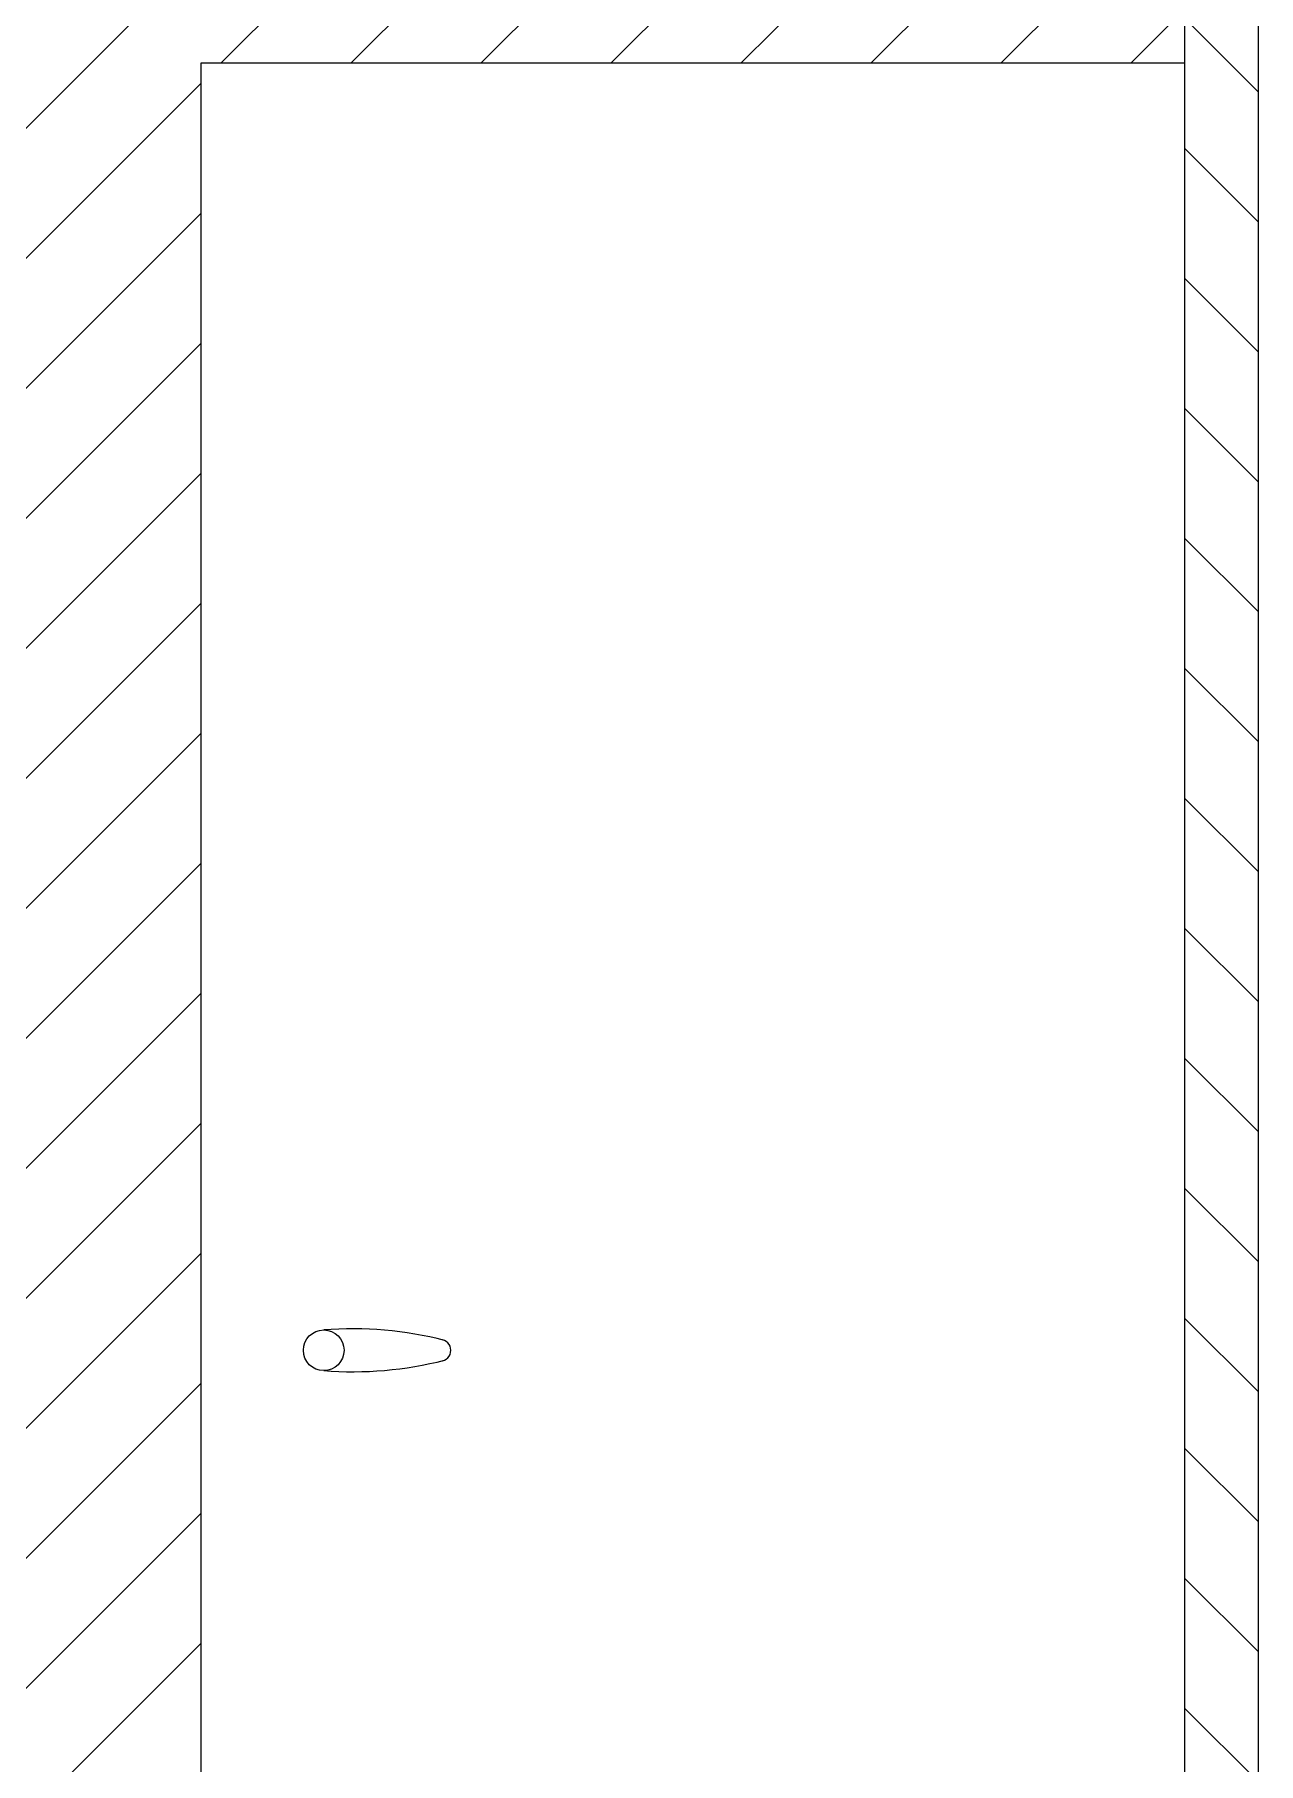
# Model space of a CAD drawing. Header units: millimetres. Extents: x -1024939 to -215729, y -20981 to -2215.
# Drawn here: x -386458 to -385626, y -12012 to -10837 of the extents above; entities that cross this region are included whole.
import ezdxf

# ---------------------------------------------------------------- set-up
doc = ezdxf.new("R2010")
doc.units = ezdxf.units.MM
doc.header["$MEASUREMENT"] = 0
doc.linetypes.add('HIDDEN', pattern=[9.525, 6.35, -3.175])
doc.layers.get('0').update_dxf_attribs({"lineweight": 25})
for name, color, linetype, lineweight in [('DIM', 3, 'Continuous', 9), ('H', 2, 'HIDDEN', 15), ('S', 4, 'Continuous', 15)]:
    doc.layers.add(name, color=color, linetype=linetype, lineweight=lineweight)

msp = doc.modelspace()

# ---------------------------------------------------------------- hatches: boundary and pattern name
at = {"layer": 'DIM'}
h = msp.add_hatch(dxfattribs=at)
h.set_pattern_fill('ANSI31', color=256, scale=500, style=0)
h.set_pattern_definition([(45, (-185170.48, 2833.38), (-44.194174, 44.194174), [])])
h.paths.add_polyline_path([(-386476.249, -10935.141), (-386476.249, -11260.141), (-386476.249, -11963.141), (-386476.249, -12615.141), (-386501.249, -12615.141), (-386501.249, -12625.141), (-386513.349, -12625.141), (-386513.349, -12630.141), (-386507.97, -12630.141), (-386507.97, -12636.861), (-386504.689, -12640.141), (-386476.749, -12640.141), (-386476.749, -12643.141), (-386345.465, -12643.141), (-386345.465, -10856.207), (-385676.249, -10856.207), (-385676.249, -9943.141), (-388126.249, -9943.141), (-388126.249, -10856.207), (-387457.033, -10856.207), (-387457.033, -12643.141), (-387325.749, -12643.141), (-387325.749, -12640.141), (-387297.809, -12640.141), (-387294.528, -12636.861), (-387294.528, -12630.141), (-387289.149, -12630.141), (-387289.149, -12625.141), (-387301.249, -12625.141), (-387301.249, -12615.141), (-387326.249, -12615.141), (-387326.249, -11963.141), (-387326.249, -11260.141), (-387326.249, -10935.141)])
at = {"layer": 'H', "ltscale": 5}
h = msp.add_hatch(dxfattribs=at)
h.set_pattern_fill('ANSI31', color=256, scale=500, angle=90, style=0)
h.set_pattern_definition([(135, (-185170.48, 2833.38), (-44.194174, -44.194174), [])])
h.paths.add_polyline_path([(-385676.249, -9943.141), (-385626.249, -9943.141), (-385626.249, -12693.141), (-388176.249, -12693.141), (-388176.249, -9943.141), (-388126.249, -9943.141), (-388126.249, -12643.141), (-385676.249, -12643.141)])

# ---------------------------------------------------------------- linework, layer by layer
for p, q in [((-386345.465, -10856.207), (-386345.465, -12643.141)), ((-385676.249, -10856.207), (-386345.465, -10856.207))]:
    msp.add_line(p, q)
msp.add_circle((-386261.841, -11731.308), 13.838)
for centre, radius, start, end in [((-386242.211, -11969.191), 252.485, 75.656554, 94.459065), ((-386182.825, -11731.308), 7.438, 272.871294, 87.128706), ((-386242.211, -11493.426), 252.485, 265.540935, 284.343446)]:
    msp.add_arc(centre, radius, start, end)
at = {"layer": 'S'}
for p, q in [((-385676.249, -12643.141), (-385676.249, -9943.141)), ((-385626.249, -12693.141), (-385626.249, -9943.141))]:
    msp.add_line(p, q, dxfattribs=at)

doc.saveas('drawing.dxf')
